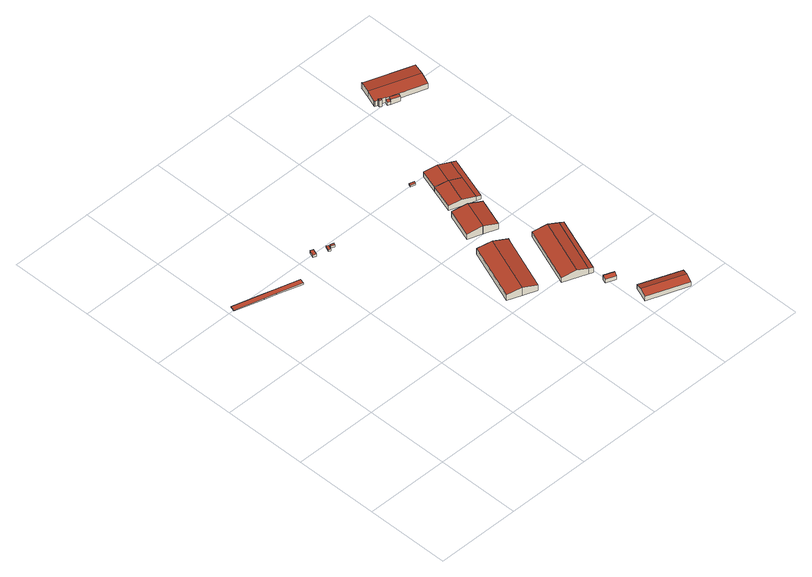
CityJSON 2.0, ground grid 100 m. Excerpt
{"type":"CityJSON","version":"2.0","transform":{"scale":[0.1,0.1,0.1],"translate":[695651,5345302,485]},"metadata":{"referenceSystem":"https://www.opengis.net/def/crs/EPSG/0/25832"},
"CityObjects":{
"building1":{"type":"Building","attributes":{"Gemeindeschluessel":"09184119","HoeheDach":"495.040","HoeheGrund":"487.890","Methode":"2000","NiedrigsteTraufeDesGebaeudes":"494.340","Geometrietyp2DReferenz":"3000","function":"53001_1800","roofType":"1000","measuredHeight":7.15},"geometry":[{"type":"Solid","lod":"2","boundaries":[[[[0,1,2,3,4,5,6,7]],[[1,0,8,9]],[[5,10,11,6]],[[12,13,8,0,7]],[[14,2,1,9]],[[15,10,5,4]],[[16,17,15,4,3]],[[14,16,3,2]],[[8,13,12,11,10,15,17,16,14,9]],[[7,6,11,12]]]],"semantics":{"surfaces":[{"type":"RoofSurface","Dachneigung":"89.495","Dachorientierung":"286.617","Flaeche":"476.126","Z_MAX":"7.150","Z_MAX_ASL":"495.040","Z_MIN":"6.450","Z_MIN_ASL":"494.340"},{"type":"WallSurface"},{"type":"GroundSurface"}],"values":[[0,1,1,1,1,1,1,1,2,1]]}}]},
"building2":{"type":"Building","attributes":{"Gemeindeschluessel":"09184119","HoeheDach":"490.173","HoeheGrund":"486.880","Methode":"1000","NiedrigsteTraufeDesGebaeudes":"490.173","Geometrietyp2DReferenz":"3000","function":"31001_2000","roofType":"1000","measuredHeight":3.29},"geometry":[{"type":"Solid","lod":"2","boundaries":[[[[18,19,20,21]],[[22,23,18,21]],[[24,22,21,20]],[[25,24,20,19]],[[25,23,22,24]],[[23,25,19,18]]]],"semantics":{"surfaces":[{"type":"GroundSurface"},{"type":"WallSurface"},{"type":"RoofSurface","Dachneigung":"90.000","Dachorientierung":"-1.000","Flaeche":"27.718","Z_MAX":"3.293","Z_MAX_ASL":"490.173","Z_MIN":"3.293","Z_MIN_ASL":"490.173"}],"values":[[0,1,1,1,2,1]]}}]},
"building3":{"type":"Building","attributes":{"Gemeindeschluessel":"09184119","HoeheDach":"489.590","HoeheGrund":"487.050","Methode":"2000","NiedrigsteTraufeDesGebaeudes":"489.590","Geometrietyp2DReferenz":"3000","function":"31001_2523","roofType":"1000","measuredHeight":2.54},"geometry":[{"type":"Solid","lod":"2","boundaries":[[[[26,27,28,29]],[[28,27,30,31]],[[29,28,31,32]],[[30,33,32,31]],[[27,26,33,30]],[[26,29,32,33]]]],"semantics":{"surfaces":[{"type":"RoofSurface","Dachneigung":"90.000","Dachorientierung":"-1.000","Flaeche":"14.666","Z_MAX":"2.540","Z_MAX_ASL":"489.590","Z_MIN":"2.540","Z_MIN_ASL":"489.590"},{"type":"WallSurface"},{"type":"GroundSurface"}],"values":[[0,1,1,2,1,1]]}}]},
"building4":{"type":"Building","attributes":{"Gemeindeschluessel":"09184119","HoeheDach":"489.870","HoeheGrund":"486.990","Methode":"2000","NiedrigsteTraufeDesGebaeudes":"489.870","Geometrietyp2DReferenz":"3000","function":"31001_2000","roofType":"1000","measuredHeight":2.88},"geometry":[{"type":"Solid","lod":"2","boundaries":[[[[34,35,36,37]],[[34,37,38,39]],[[35,34,39,40]],[[37,36,41,38]],[[36,35,40,41]],[[40,39,38,41]]]],"semantics":{"surfaces":[{"type":"RoofSurface","Dachneigung":"90.000","Dachorientierung":"-1.000","Flaeche":"10.691","Z_MAX":"2.880","Z_MAX_ASL":"489.870","Z_MIN":"2.880","Z_MIN_ASL":"489.870"},{"type":"WallSurface"},{"type":"GroundSurface"}],"values":[[0,1,1,1,1,2]]}}]},
"building5":{"type":"Building","attributes":{"Gemeindeschluessel":"09184119","HoeheDach":"497.671","HoeheGrund":"486.671","Methode":"1000","NiedrigsteTraufeDesGebaeudes":"493.971","Geometrietyp2DReferenz":"3000","function":"31001_2000","roofType":"3100","measuredHeight":11,"storeysAboveGround":1},"address":[{"country":"Germany","locality":"Garching b.München","thoroughfareName":"Dirnismaning 34d"}],"geometry":[{"type":"Solid","lod":"2","boundaries":[[[[42,43,44,45]],[[46,47,48,49]],[[50,51,52,53]],[[49,48,45,44,53,52,54]],[[55,46,49,54]],[[42,47,46,55,43]],[[50,43,55,51]],[[51,55,54,52]],[[43,50,53,44]],[[47,42,45,48]]]],"semantics":{"surfaces":[{"type":"WallSurface"},{"type":"GroundSurface"},{"type":"RoofSurface","Dachneigung":"78.045","Dachorientierung":"110.869","Flaeche":"1298.075","Z_MAX":"11.000","Z_MAX_ASL":"497.671","Z_MIN":"7.299","Z_MIN_ASL":"493.971"},{"type":"RoofSurface","Dachneigung":"78.062","Dachorientierung":"290.869","Flaeche":"1299.950","Z_MAX":"11.000","Z_MAX_ASL":"497.671","Z_MIN":"7.300","Z_MIN_ASL":"493.971"}],"values":[[0,0,0,1,0,2,3,0,0,0]]}}]},
"building6":{"type":"Building","attributes":{"Gemeindeschluessel":"09184119","HoeheDach":"494.218","HoeheGrund":"486.870","Methode":"2000","NiedrigsteTraufeDesGebaeudes":"491.939","Geometrietyp2DReferenz":"3000","function":"31001_2000","roofType":"3100","measuredHeight":7.35},"geometry":[{"type":"Solid","lod":"2","boundaries":[[[[56,57,58,59]],[[58,57,60,61,62,63]],[[64,65,66,56,59,67]],[[57,56,66,60]],[[64,62,61,60,66,65]],[[59,58,63,67]],[[67,63,62,64]]]],"semantics":{"surfaces":[{"type":"RoofSurface","Dachneigung":"61.736","Dachorientierung":"21.013","Flaeche":"20.729","Z_MAX":"7.348","Z_MAX_ASL":"494.218","Z_MIN":"6.554","Z_MIN_ASL":"493.424"},{"type":"WallSurface"},{"type":"GroundSurface"},{"type":"RoofSurface","Dachneigung":"61.719","Dachorientierung":"201.015","Flaeche":"59.304","Z_MAX":"7.348","Z_MAX_ASL":"494.218","Z_MIN":"5.069","Z_MIN_ASL":"491.939"}],"values":[[0,1,1,1,2,3,1]]}}]},
"building7":{"type":"Building","attributes":{"Gemeindeschluessel":"09184119","HoeheDach":"497.220","HoeheGrund":"486.600","Methode":"2000","NiedrigsteTraufeDesGebaeudes":"493.113","Geometrietyp2DReferenz":"3000","function":"31001_2000","roofType":"3100","measuredHeight":10.62},"address":[{"country":"Germany","locality":"Garching b.München","thoroughfareName":"Dirnismaning 34b"}],"geometry":[{"type":"Solid","lod":"2","boundaries":[[[[68,69,70,71,72,73]],[[74,75,76,72,71]],[[77,78,69,68]],[[79,74,71,70]],[[76,80,73,72]],[[81,80,76,75]],[[80,81,77,68,73]],[[78,79,70,69]],[[79,78,77,81,75,74]]]],"semantics":{"surfaces":[{"type":"GroundSurface"},{"type":"WallSurface"},{"type":"RoofSurface","Dachneigung":"76.652","Dachorientierung":"290.918","Flaeche":"1276.399","Z_MAX":"10.620","Z_MAX_ASL":"497.220","Z_MIN":"6.513","Z_MIN_ASL":"493.113"},{"type":"RoofSurface","Dachneigung":"76.652","Dachorientierung":"110.918","Flaeche":"916.131","Z_MAX":"10.620","Z_MAX_ASL":"497.220","Z_MIN":"7.666","Z_MIN_ASL":"494.266"}],"values":[[0,1,1,1,1,2,1,1,3]]}}]},
"building8":{"type":"Building","attributes":{"Gemeindeschluessel":"09184119","HoeheDach":"497.710","HoeheGrund":"486.730","Methode":"2000","NiedrigsteTraufeDesGebaeudes":"493.909","Geometrietyp2DReferenz":"3000","function":"31001_2000","roofType":"3100","measuredHeight":10.98,"storeysAboveGround":2},"address":[{"country":"Germany","locality":"Garching b.München","thoroughfareName":"Dirnismaning 34e"}],"geometry":[{"type":"Solid","lod":"2","boundaries":[[[[82,83,84,85,86,87,88]],[[89,90,86,85]],[[91,92,88,87]],[[93,94,95,92]],[[94,93,89,85,84,83]],[[92,91,90,89,93]],[[90,91,87,86]],[[92,95,82,88]],[[95,94,83,82]]]],"semantics":{"surfaces":[{"type":"GroundSurface"},{"type":"WallSurface"},{"type":"RoofSurface","Dachneigung":"77.752","Dachorientierung":"289.506","Flaeche":"638.049","Z_MAX":"10.980","Z_MAX_ASL":"497.710","Z_MIN":"7.187","Z_MIN_ASL":"493.917"},{"type":"RoofSurface","Dachneigung":"77.752","Dachorientierung":"109.506","Flaeche":"639.582","Z_MAX":"10.980","Z_MAX_ASL":"497.710","Z_MIN":"7.179","Z_MIN_ASL":"493.909"}],"values":[[0,1,1,2,1,3,1,1,1]]}}]},
"building9":{"type":"Building","attributes":{"Gemeindeschluessel":"09184119","HoeheDach":"495.110","HoeheGrund":"486.370","Methode":"1000","NiedrigsteTraufeDesGebaeudes":"492.048","Geometrietyp2DReferenz":"3000","function":"31001_2000","roofType":"3100","measuredHeight":8.74},"address":[{"country":"Germany","locality":"Garching b.München","thoroughfareName":"Dirnismaning 40"}],"geometry":[{"type":"Solid","lod":"2","boundaries":[[[[96,97,98,99,100,101]],[[98,102,103,99]],[[99,103,104,100]],[[101,105,106,107,97,96]],[[103,102,107,106,105,104]],[[102,98,97,107]],[[100,104,105,101]]]],"semantics":{"surfaces":[{"type":"WallSurface"},{"type":"RoofSurface","Dachneigung":"71.98","Dachorientierung":"23.149","Flaeche":"498.904","Z_MAX":"8.740","Z_MAX_ASL":"495.110","Z_MIN":"5.678","Z_MIN_ASL":"492.048"},{"type":"RoofSurface","Dachneigung":"71.98","Dachorientierung":"203.149","Flaeche":"498.977","Z_MAX":"8.740","Z_MAX_ASL":"495.110","Z_MIN":"5.680","Z_MIN_ASL":"492.050"},{"type":"GroundSurface"}],"values":[[0,1,2,3,0,0,0]]}}]},
"building10":{"type":"Building","attributes":{"Gemeindeschluessel":"09184119","HoeheDach":"494.375","HoeheGrund":"486.680","Methode":"1000","NiedrigsteTraufeDesGebaeudes":"493.156","Geometrietyp2DReferenz":"3000","function":"51009_1610","roofType":"2100","measuredHeight":7.7},"geometry":[{"type":"Solid","lod":"2","boundaries":[[[[108,109,110,111]],[[112,113,109,108]],[[113,114,110,109]],[[114,115,111,110]],[[113,112,115,114]],[[115,112,108,111]]]],"semantics":{"surfaces":[{"type":"GroundSurface"},{"type":"WallSurface"},{"type":"RoofSurface","Dachneigung":"77.129","Dachorientierung":"110.884","Flaeche":"391.128","Z_MAX":"7.695","Z_MAX_ASL":"494.375","Z_MIN":"6.476","Z_MIN_ASL":"493.156"}],"values":[[0,1,1,1,2,1]]}}]},
"building11":{"type":"Building","attributes":{"Gemeindeschluessel":"09184119","HoeheDach":"488.972","HoeheGrund":"486.710","Methode":"1000","NiedrigsteTraufeDesGebaeudes":"488.972","Geometrietyp2DReferenz":"3000","function":"31001_2000","roofType":"1000","measuredHeight":2.26},"geometry":[{"type":"Solid","lod":"2","boundaries":[[[[116,117,118,119]],[[117,116,120,121]],[[118,117,121,122]],[[119,118,122,123]],[[121,120,123,122]],[[116,119,123,120]]]],"semantics":{"surfaces":[{"type":"RoofSurface","Dachneigung":"90.000","Dachorientierung":"-1.000","Flaeche":"17.868","Z_MAX":"2.262","Z_MAX_ASL":"488.972","Z_MIN":"2.262","Z_MIN_ASL":"488.972"},{"type":"WallSurface"},{"type":"GroundSurface"}],"values":[[0,1,1,1,2,1]]}}]},
"building12":{"type":"Building","attributes":{"Gemeindeschluessel":"09184119","HoeheDach":"495.757","HoeheGrund":"486.730","Methode":"1000","NiedrigsteTraufeDesGebaeudes":"493.045","Geometrietyp2DReferenz":"3000","function":"31001_9998","roofType":"3100","measuredHeight":9.03},"address":[{"country":"Germany","locality":"Garching b.München","thoroughfareName":"Dirnismaning 34c"}],"geometry":[{"type":"Solid","lod":"2","boundaries":[[[[124,125,126,127,128,129]],[[130,131,132,133,134,135]],[[135,134,127,126]],[[130,125,124,131]],[[130,135,126,125]],[[127,134,133,128]],[[129,128,133,132,131,124]]]],"semantics":{"surfaces":[{"type":"WallSurface"},{"type":"RoofSurface","Dachneigung":"80.042","Dachorientierung":"288.214","Flaeche":"477.377","Z_MAX":"9.027","Z_MAX_ASL":"495.757","Z_MIN":"6.317","Z_MIN_ASL":"493.047"},{"type":"RoofSurface","Dachneigung":"80.041","Dachorientierung":"108.214","Flaeche":"476.932","Z_MAX":"9.027","Z_MAX_ASL":"495.757","Z_MIN":"6.315","Z_MIN_ASL":"493.045"},{"type":"GroundSurface"}],"values":[[0,0,1,0,2,0,3]]}}]},
"building13":{"type":"Building","attributes":{"Gemeindeschluessel":"09184119","HoeheDach":"495.774","HoeheGrund":"486.710","Methode":"1000","NiedrigsteTraufeDesGebaeudes":"493.034","Geometrietyp2DReferenz":"3000","function":"31001_2000","roofType":"3100","measuredHeight":9.06},"geometry":[{"type":"Solid","lod":"2","boundaries":[[[[136,137,135,130]],[[136,130,131,138]],[[137,139,134,135]],[[136,138,140,141,139,137]],[[134,139,141,133]],[[132,133,141,140,138,131]],[[131,130,135,134,133,132]]]],"semantics":{"surfaces":[{"type":"RoofSurface","Dachneigung":"79.941","Dachorientierung":"108.209","Flaeche":"383.815","Z_MAX":"9.064","Z_MAX_ASL":"495.774","Z_MIN":"6.326","Z_MIN_ASL":"493.036"},{"type":"WallSurface"},{"type":"RoofSurface","Dachneigung":"79.939","Dachorientierung":"288.212","Flaeche":"383.540","Z_MAX":"9.064","Z_MAX_ASL":"495.774","Z_MIN":"6.324","Z_MIN_ASL":"493.034"},{"type":"GroundSurface"}],"values":[[0,1,2,1,1,3,1]]}}]},
"building14":{"type":"Building","attributes":{"Gemeindeschluessel":"09184119","HoeheDach":"493.067","HoeheGrund":"486.730","Methode":"1000","NiedrigsteTraufeDesGebaeudes":"492.127","Geometrietyp2DReferenz":"3000","function":"51009_1610","roofType":"1000","measuredHeight":6.34},"geometry":[{"type":"Solid","lod":"2","boundaries":[[[[142,125,124,143]],[[144,145,146,138]],[[125,147,131,124]],[[145,144,147,125,142]],[[145,142,143,146]],[[131,138,146,143,124]],[[147,144,138,131]]]],"semantics":{"surfaces":[{"type":"WallSurface"},{"type":"RoofSurface","Dachneigung":"80.298","Dachorientierung":"108.248","Flaeche":"305.910","Z_MAX":"6.337","Z_MAX_ASL":"493.067","Z_MIN":"5.397","Z_MIN_ASL":"492.127"},{"type":"GroundSurface"}],"values":[[0,0,0,1,0,2,0]]}}]},
"building15":{"type":"Building","attributes":{"Gemeindeschluessel":"09184119","HoeheDach":"494.867","HoeheGrund":"486.330","Methode":"2000","NiedrigsteTraufeDesGebaeudes":"494.867","Geometrietyp2DReferenz":"3000","function":"31001_2000","roofType":"1000","measuredHeight":8.54,"storeysAboveGround":1},"geometry":[{"type":"Solid","lod":"2","boundaries":[[[[148,149,150,151]],[[149,152,153,150]],[[154,148,151,155]],[[153,155,151,150]],[[152,154,155,153]],[[154,152,149,148]]]],"semantics":{"surfaces":[{"type":"WallSurface"},{"type":"GroundSurface"},{"type":"RoofSurface","Dachneigung":"90.000","Dachorientierung":"-1.000","Flaeche":"8.781","Z_MAX":"8.537","Z_MAX_ASL":"494.867","Z_MIN":"8.537","Z_MIN_ASL":"494.867"}],"values":[[0,0,0,1,0,2]]}}]},
"building16":{"type":"Building","attributes":{"Gemeindeschluessel":"09184119","HoeheDach":"494.100","HoeheGrund":"485.394","Methode":"2000","NiedrigsteTraufeDesGebaeudes":"489.930","Geometrietyp2DReferenz":"3000","function":"31001_2000","roofType":"3100","measuredHeight":8.71,"storeysAboveGround":2},"geometry":[{"type":"Solid","lod":"2","boundaries":[[[[156,157,158,159,160,161]],[[162,163,164,165]],[[166,167,156,161,168,169,170,171,165,164,172,173,174,175,176,177,178,179,180,181]],[[159,158,182,183,184,185]],[[186,187,188,189,190,191,192,193]],[[184,183,194,195]],[[187,186,180,179]],[[163,196,172,164]],[[180,186,193,181]],[[193,197,166,181]],[[197,198,167,166]],[[196,199,173,172]],[[157,198,197,193,192,199,196,163,162,200,201,182,158]],[[160,202,168,161]],[[203,185,184,195]],[[201,200,171,170]],[[191,190,176,175]],[[200,162,165,171]],[[198,157,156,167]],[[190,189,177,176]],[[174,192,191,175]],[[203,202,160,159,185]],[[168,202,203,195,194,169]],[[188,187,179,178]],[[169,194,183,182,201,170]],[[199,192,174,173]],[[189,188,178,177]]]],"semantics":{"surfaces":[{"type":"WallSurface"},{"type":"GroundSurface"},{"type":"RoofSurface","Dachneigung":"83.172","Dachorientierung":"19.522","Flaeche":"879.254","Z_MAX":"8.706","Z_MAX_ASL":"494.100","Z_MIN":"6.920","Z_MIN_ASL":"492.314"},{"type":"RoofSurface","Dachneigung":"90.000","Dachorientierung":"-1.000","Flaeche":"14.398","Z_MAX":"4.536","Z_MAX_ASL":"489.930","Z_MIN":"4.536","Z_MIN_ASL":"489.930"},{"type":"RoofSurface","Dachneigung":"83.172","Dachorientierung":"199.521","Flaeche":"886.682","Z_MAX":"8.706","Z_MAX_ASL":"494.100","Z_MIN":"6.906","Z_MIN_ASL":"492.300"},{"type":"RoofSurface","Dachneigung":"90.000","Dachorientierung":"-1.000","Flaeche":"46.212","Z_MAX":"6.626","Z_MAX_ASL":"492.020","Z_MIN":"6.626","Z_MIN_ASL":"492.020"}],"values":[[0,0,1,0,2,3,0,0,0,0,0,0,4,0,0,0,0,0,0,0,0,5,0,0,0,0,0]]}}]}
},
"vertices":[
[472,2802,98],[764,2715,100],[781,2773,100],[489,2860,98],[355,2899,96],[20,2996,93],[3,2939,93],[338,2841,96],[472,2802,83],[764,2715,83],[20,2996,83],[3,2939,83],[338,2841,83],[405,2821,83],[781,2773,83],[355,2899,83],[489,2860,83],[422,2879,83],
[1175,3031,19],[1210,3017,19],[1183,2949,19],[1148,2962,19],[1148,2962,52],[1175,3031,52],[1183,2949,52],[1210,3017,52],
[1362,2958,46],[1339,2967,46],[1317,2911,46],[1340,2902,46],[1339,2967,21],[1317,2911,21],[1340,2902,21],[1362,2958,21],
[1420,2936,49],[1380,2951,49],[1371,2928,49],[1411,2913,49],[1411,2913,20],[1420,2936,20],[1380,2951,20],[1371,2928,20],
[2404,1041,90],[2241,1103,127],[2241,1103,17],[2404,1041,17],[2663,1720,90],[2638,1655,90],[2638,1655,17],[2663,1720,17],[2078,1166,90],[2337,1845,90],[2337,1845,17],[2078,1166,17],[2500,1783,17],[2500,1783,127],
[3082,644,84],[2967,688,84],[2962,674,92],[3077,630,92],[2967,688,19],[2962,674,19],[2947,635,19],[2947,635,70],[3062,591,19],[3077,630,19],[3082,644,19],[3062,591,69],
[3180,1520,16],[3179,1519,16],[2924,850,16],[2924,849,16],[2646,955,16],[2902,1626,16],[2924,849,93],[2808,894,122],[2646,955,81],[3180,1520,93],[3179,1519,93],[2924,850,93],[2902,1626,81],[3064,1564,122],
[2417,2057,17],[2536,2393,17],[2701,2335,17],[2866,2277,17],[2747,1940,17],[2583,1998,17],[2582,1998,17],[2866,2277,89],[2747,1940,89],[2583,1998,127],[2582,1998,127],[2701,2335,127],[2536,2393,89],[2417,2057,89],
[3555,91,14],[3589,178,14],[3589,178,71],[3555,91,101],[3522,3,71],[3522,3,14],[3118,359,70],[3084,271,101],[3050,183,71],[3050,183,14],[3084,271,14],[3118,359,14],
[3179,1519,17],[3229,1500,17],[2974,831,17],[2924,850,17],[3179,1519,94],[3229,1500,82],[2974,831,82],[2924,850,94],
[2616,2995,40],[2559,3013,40],[2549,2985,40],[2606,2967,40],[2616,2995,17],[2559,3013,17],[2549,2985,17],[2606,2967,17],
[2870,2380,17],[2870,2380,81],[2723,2428,108],[2577,2476,80],[2577,2476,17],[2723,2428,17],[2965,2669,80],[2965,2669,17],[2819,2717,17],[2672,2766,17],[2672,2766,80],[2819,2717,108],
[3042,2902,80],[2895,2950,108],[3042,2902,17],[2749,2998,80],[2895,2950,17],[2749,2998,17],
[2922,2363,71],[2922,2363,17],[3042,2902,81],[3094,2884,71],[3094,2884,17],[2965,2669,81],
[3170,3999,99],[3142,4009,99],[3142,4009,13],[3170,3999,13],[3151,4036,99],[3151,4036,13],[3180,4026,99],[3180,4026,13],
[3374,3968,4],[3374,3968,73],[3373,3965,73],[3373,3965,70],[3359,3926,70],[3359,3926,4],[3124,4054,73],[3117,4057,73],[3117,4057,4],[3124,4054,4],[3707,3931,4],[3681,3860,4],[3257,3962,4],[3223,3974,4],[3238,4017,4],[3125,4057,4],[3119,4064,4],[3122,4063,4],[3169,4197,4],[3216,4330,4],[3214,4331,4],[3216,4338,4],[3224,4336,4],[3223,4333,4],[3779,4136,4],[3730,3998,4],[3237,4013,73],[3237,4013,49],[3269,4002,49],[3269,4002,70],[3779,4136,73],[3223,4333,73],[3224,4336,73],[3216,4338,73],[3214,4331,74],[3216,4330,74],[3169,4197,91],[3730,3998,91],[3223,3974,49],[3255,3962,49],[3119,4064,74],[3707,3931,82],[3681,3860,73],[3122,4063,74],[3125,4057,73],[3238,4017,73],[3257,3962,70],[3255,3962,70]
]}
